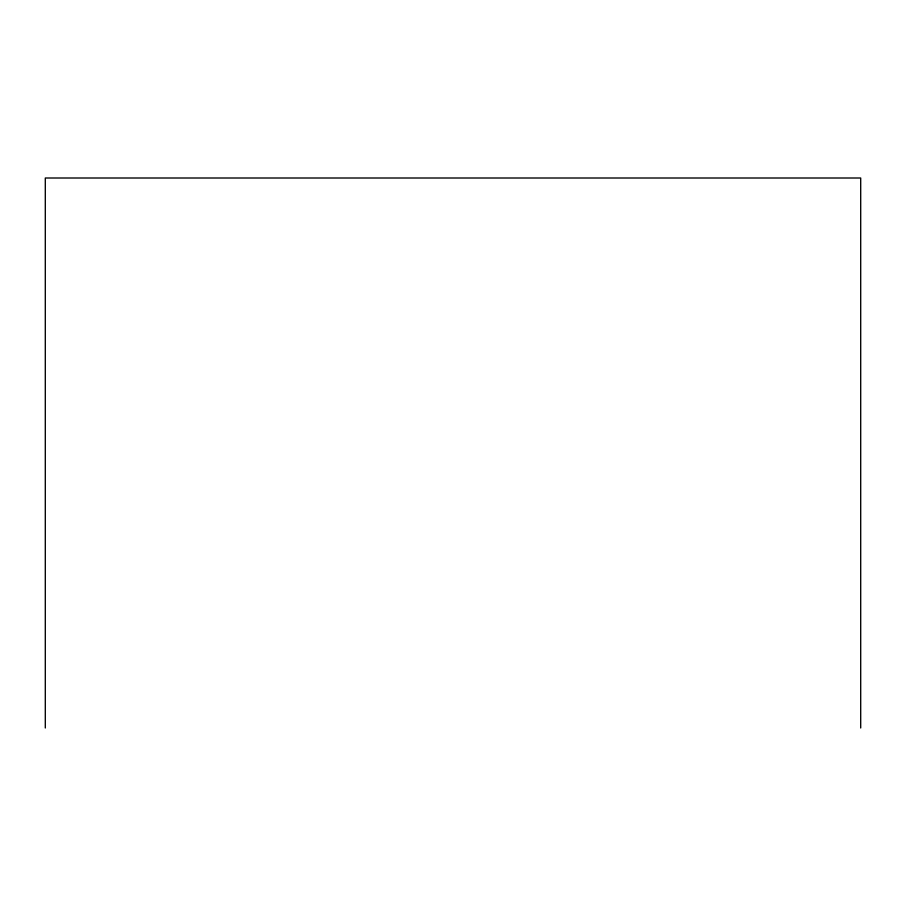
<?xml version="1.0" encoding="UTF-8"?>
<svg xmlns="http://www.w3.org/2000/svg" width="906" height="906" viewBox="0 0 906 906"><rect width="100%" height="100%" fill="white"/><g stroke="black" fill="none" stroke-linecap="round" stroke-linejoin="round"><path stroke-width="1.36" d="M860.7 727.994L860.7 178.006L45.3 178.006L45.3 727.994"/></g></svg>
